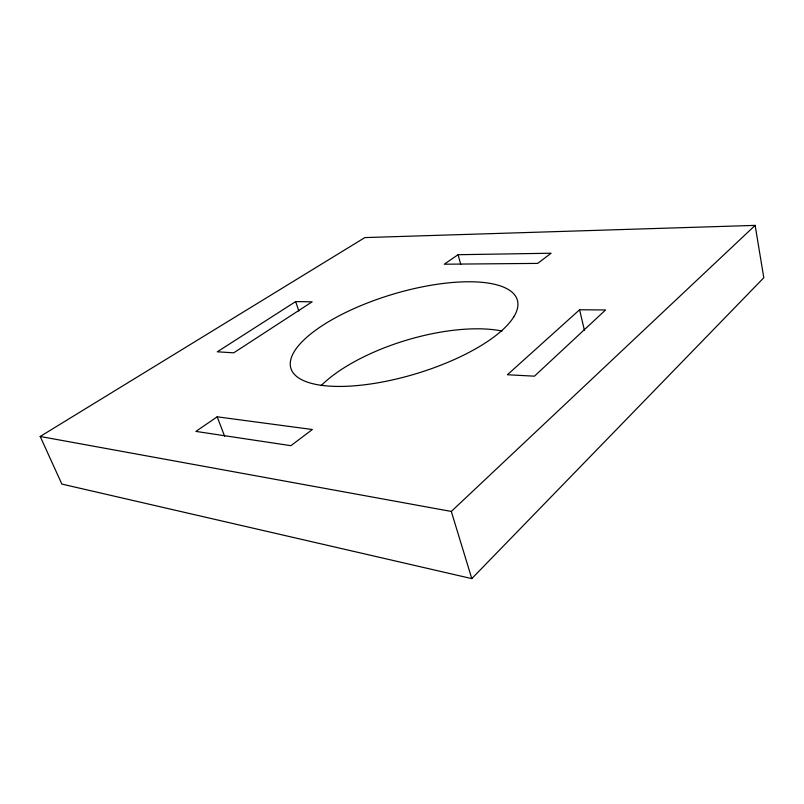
<?xml version="1.0" encoding="UTF-8"?>
<svg xmlns="http://www.w3.org/2000/svg" width="804" height="804" viewBox="0 0 804 804"><rect width="100%" height="100%" fill="white"/><g stroke="black" fill="none" stroke-linecap="round" stroke-linejoin="round"><path stroke-width="1.21" d="M471.797 578.619L763.8 277.742L755.137 225.381L364.835 237.592L40.2 436.471L61.858 484.078L471.797 578.619L451.305 511.444L40.2 436.471M451.305 511.444L755.137 225.381M579.583 309.771L507.404 374.744L534.439 376.171L605.563 309.962L579.583 309.771L584.407 330.273M458.079 254.707L444.26 264.214L537.675 263.4L551.102 253.23L458.079 254.707L460.732 264.365M217.18 416.814L195.885 431.406L290.907 445.677L312.354 429.517L217.18 416.814L224.678 436.361M295.661 301.59L217.301 351.81L233.733 352.815L312.103 301.832L295.661 301.59L298.847 311.017M321.148 385.608A117.263 46.21 -16.8 0 1 501.957 331.017M513.736 316.937L512.188 319.258A118.268 41.406 -16.8 0 1 320.243 385.156A118.268 41.406 -16.8 0 1 377.82 299.128A118.268 41.406 -16.8 0 1 513.736 316.937"/></g></svg>
